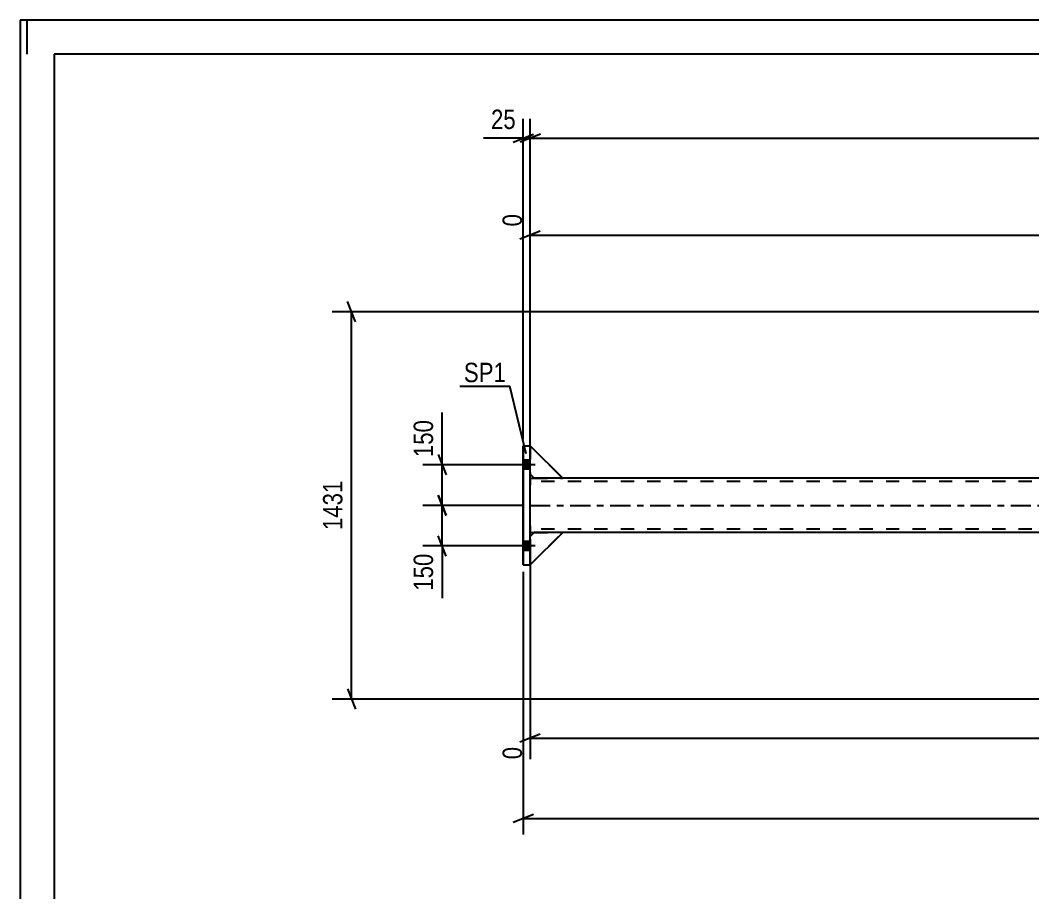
# Model space of a CAD drawing. Header units: millimetres. Extents: x -75 to 766, y -422 to 172.
# Drawn here: x -75.4 to 74.3, y 42.7 to 171.6 of the extents above; entities that cross this region are included whole.
import ezdxf

# ---------------------------------------------------------------- set-up
doc = ezdxf.new("R2010")
doc.units = ezdxf.units.MM
doc.linetypes.add('DXK_LINE_DOT2', pattern=[3.9198, 1.9599, -1.9599])
doc.linetypes.add('DXK_LINE_DOT3', pattern=[5.9187, 2.979, -0.9799, 0.9799, -0.9799])
doc.styles.add('Arial Narrow', font='ARIALN.TTF', dxfattribs={"height": 0.2})

# ---------------------------------------------------------------- blocks, each defined once
blk = doc.blocks.new('Unknown-386048478-15116')
at = {"color": 5, "linetype": 'Continuous'}
for p, q in [((765.64, 171.6), (-75.36, 171.6)), ((-75.36, 171.6), (-75.36, -422.4)), ((-74.36, 166.6), (-74.36, 171.6)), ((760.64, 166.6), (-70.36, 166.6)), ((-70.36, 166.6), (-70.36, -417.4))]:
    blk.add_line(p, q, dxfattribs=at)
blk = doc.blocks.new('Part-386048478-47703 - 47674')
at = {"color": 2, "linetype": 'Continuous'}
for p, q in [((-1.01, 108.71), (0.01, 108.71)), ((-1.01, 91.11), (-1.01, 108.71)), ((-0.99, 91.11), (-0.99, 108.71)), ((0.01, 91.11), (0.01, 108.71)), ((-1.01, 91.11), (0.01, 91.11))]:
    blk.add_line(p, q, dxfattribs=at)
at = {"color": 7, "linetype": 'DXK_LINE_DOT2'}
blk.add_line((-0.01, 91.11), (-0.01, 108.71), dxfattribs=at)
blk = doc.blocks.new('Bolt-386048478-47848 - 47674')
at = {"linetype": 'Continuous'}
for points in [[(0, 105.25), (0, 106.57), (-1, 106.57), (-1, 105.25)], [(0, 105.25), (0, 106.57), (-1, 106.57), (-1, 105.25)], [(0, 93.25), (0, 94.57), (-1, 94.57), (-1, 93.25)], [(0, 93.25), (0, 94.57), (-1, 94.57), (-1, 93.25)]]:
    blk.add_hatch(color=1, dxfattribs=at).paths.add_polyline_path(points)
at = {"color": 1, "linetype": 'Continuous'}
for p, q in [((0, 106.57), (-1, 106.57)), ((0, 106.57), (-1, 106.57)), ((0.76, 105.91), (-4, 105.91)), ((0.76, 105.91), (-4, 105.91)), ((0, 105.25), (-1, 105.25)), ((0, 105.25), (-1, 105.25)), ((0, 94.57), (-1, 94.57)), ((0, 94.57), (-1, 94.57)), ((0.76, 93.91), (-4, 93.91)), ((0.76, 93.91), (-4, 93.91)), ((0, 93.25), (-1, 93.25)), ((0, 93.25), (-1, 93.25))]:
    blk.add_line(p, q, dxfattribs=at)
blk = doc.blocks.new('Part-386048478-47725 - 47674')
at = {"color": 7, "linetype": 'DXK_LINE_DOT2'}
for p, q in [((4.8, 103.91), (0, 108.71)), ((0, 108.71), (0, 104.51)), ((0, 108.71), (0, 108.71)), ((0, 108.71), (4.8, 103.91)), ((0, 104.51), (0, 108.71)), ((0, 104.51), (0.01, 104.51)), ((0, 104.51), (0, 104.51)), ((0, 104.51), (0.6, 103.91)), ((0.6, 103.91), (4.8, 103.91))]:
    blk.add_line(p, q, dxfattribs=at)
at = {"color": 2, "linetype": 'Continuous'}
blk.add_line((0.01, 104.51), (0.6, 103.91), dxfattribs=at)
blk = doc.blocks.new('Part-386048478-47726 - 47674')
at = {"color": 7, "linetype": 'DXK_LINE_DOT2'}
for p, q in [((4.79, 103.91), (-0.01, 108.71)), ((-0.01, 108.71), (-0.01, 104.51)), ((-0.01, 108.71), (-0.01, 108.71)), ((-0.01, 108.71), (4.79, 103.91)), ((-0.01, 104.51), (-0.01, 108.71)), ((-0.01, 104.51), (0.01, 104.5)), ((-0.01, 104.51), (-0.01, 104.51)), ((-0.01, 104.51), (0.59, 103.91)), ((0.59, 103.91), (4.79, 103.91))]:
    blk.add_line(p, q, dxfattribs=at)
at = {"color": 2, "linetype": 'Continuous'}
blk.add_line((0.01, 104.5), (0.59, 103.91), dxfattribs=at)
blk = doc.blocks.new('Part-386048478-47727 - 47674')
at = {"color": 2, "linetype": 'Continuous'}
for p, q in [((0.01, 108.71), (4.81, 103.91)), ((0.01, 104.51), (0.61, 103.91)), ((4.81, 103.91), (0.61, 103.91))]:
    blk.add_line(p, q, dxfattribs=at)
at = {"color": 7, "linetype": 'DXK_LINE_DOT2'}
for p, q in [((0.01, 108.71), (0.01, 108.71)), ((0.01, 108.71), (0.01, 104.51)), ((0.01, 108.71), (0.01, 108.71)), ((0.01, 108.71), (4.81, 103.91)), ((0.01, 104.51), (0.01, 108.71)), ((0.01, 104.51), (0.01, 104.51)), ((0.01, 104.51), (0.01, 104.51)), ((0.61, 103.91), (0.01, 104.51)), ((0.61, 103.91), (0.61, 103.91)), ((0.61, 103.91), (0.61, 103.91))]:
    blk.add_line(p, q, dxfattribs=at)
blk = doc.blocks.new('Part-386048478-47728 - 47674')
at = {"color": 7, "linetype": 'DXK_LINE_DOT2'}
for p, q in [((0, 95.31), (0.6, 95.91)), ((0.01, 91.12), (4.8, 95.91)), ((0.01, 91.12), (4.8, 95.91)), ((0.6, 95.91), (4.8, 95.91)), ((0, 95.31), (0.01, 95.32)), ((0, 91.11), (0, 95.31)), ((0, 95.31), (0, 95.31)), ((0, 91.11), (0, 95.31)), ((0, 91.11), (0.01, 91.12)), ((0, 91.11), (0.01, 91.12)), ((0, 91.11), (0, 91.11))]:
    blk.add_line(p, q, dxfattribs=at)
at = {"color": 2, "linetype": 'Continuous'}
blk.add_line((0.01, 95.32), (0.6, 95.91), dxfattribs=at)
blk = doc.blocks.new('Part-386048478-47729 - 47674')
at = {"color": 2, "linetype": 'Continuous'}
blk.add_line((0.01, 95.33), (0.59, 95.91), dxfattribs=at)
at = {"color": 7, "linetype": 'DXK_LINE_DOT2'}
for p, q in [((0.01, 95.33), (0.59, 95.91)), ((0.01, 91.13), (4.79, 95.91)), ((0.01, 91.13), (4.79, 95.91)), ((0.59, 95.91), (4.79, 95.91)), ((-0.01, 95.31), (0.01, 95.33)), ((-0.01, 95.31), (0.01, 95.33)), ((-0.01, 91.11), (-0.01, 95.31)), ((-0.01, 95.31), (-0.01, 95.31)), ((-0.01, 91.11), (-0.01, 95.31)), ((-0.01, 91.11), (0.01, 91.13)), ((-0.01, 91.11), (0.01, 91.13)), ((-0.01, 91.11), (-0.01, 91.11))]:
    blk.add_line(p, q, dxfattribs=at)
blk = doc.blocks.new('Part-386048478-47730 - 47674')
at = {"color": 2, "linetype": 'Continuous'}
for p, q in [((0.01, 95.31), (0.61, 95.91)), ((0.01, 91.11), (4.81, 95.91)), ((4.81, 95.91), (0.61, 95.91))]:
    blk.add_line(p, q, dxfattribs=at)
at = {"color": 7, "linetype": 'DXK_LINE_DOT2'}
for p, q in [((0.01, 95.31), (0.61, 95.91)), ((4.81, 95.91), (0.01, 91.11)), ((0.61, 95.91), (0.61, 95.91)), ((0.01, 91.11), (0.01, 95.31)), ((0.01, 95.31), (0.01, 95.31)), ((0.01, 95.31), (0.01, 95.31)), ((0.01, 91.11), (0.01, 95.31)), ((0.01, 91.11), (0.01, 91.11)), ((0.01, 91.11), (0.01, 91.11))]:
    blk.add_line(p, q, dxfattribs=at)
blk = doc.blocks.new('Part-386048478-47755 - 47674')
at = {"color": 7, "linetype": 'DXK_LINE_DOT2'}
for p, q in [((-0.01, 103.91), (0.01, 103.91)), ((-0.01, 103.91), (0.01, 103.91)), ((-0.01, 103.91), (-0.01, 103.84)), ((-0.01, 103.84), (-0.01, 103.63)), ((-0.01, 103.63), (-0.01, 103.32)), ((-0.01, 103.43), (0.01, 103.43)), ((587.65, 103.43), (-0.01, 103.43)), ((-0.01, 103.4), (-0.01, 103.43)), ((-0.01, 103.29), (-0.01, 103.4)), ((-0.01, 103.32), (-0.01, 102.95)), ((-0.01, 103.14), (-0.01, 103.29)), ((0.01, 103.91), (0.01, 103.91)), ((0.01, 103.84), (0.01, 103.91)), ((0.01, 103.63), (0.01, 103.84)), ((0.01, 103.32), (0.01, 103.63)), ((0.01, 103.43), (0.01, 103.4)), ((0.01, 103.4), (0.01, 103.29)), ((0.01, 102.95), (0.01, 103.32)), ((0.01, 103.29), (0.01, 103.14)), ((4.81, 103.91), (0.61, 103.91)), ((-0.01, 102.95), (-0.01, 103.14)), ((-0.01, 96.87), (-0.01, 102.95)), ((-0.01, 96.87), (-0.01, 102.95)), ((0.01, 103.14), (0.01, 102.95)), ((0.01, 96.87), (0.01, 102.95)), ((-0.01, 96.69), (-0.01, 96.87)), ((-0.01, 96.87), (-0.01, 96.51)), ((-0.01, 96.53), (-0.01, 96.69)), ((-0.01, 96.43), (-0.01, 96.53)), ((-0.01, 96.51), (-0.01, 96.19)), ((-0.01, 96.39), (-0.01, 96.43)), ((-0.01, 96.39), (0.01, 96.39)), ((587.65, 96.39), (-0.01, 96.39)), ((-0.01, 96.19), (-0.01, 95.99)), ((-0.01, 95.99), (-0.01, 95.91)), ((-0.01, 95.91), (0.01, 95.91)), ((-0.01, 95.91), (0.01, 95.91)), ((0.01, 96.87), (0.01, 96.69)), ((0.01, 96.51), (0.01, 96.87)), ((0.01, 96.69), (0.01, 96.53)), ((0.01, 96.53), (0.01, 96.43)), ((0.01, 96.19), (0.01, 96.51)), ((0.01, 96.43), (0.01, 96.39)), ((0.01, 95.99), (0.01, 96.19)), ((0.01, 95.91), (0.01, 95.99)), ((0.01, 95.91), (0.01, 95.91)), ((4.81, 95.91), (0.61, 95.91))]:
    blk.add_line(p, q, dxfattribs=at)
at = {"color": 2, "linetype": 'Continuous'}
for p, q in [((0.01, 103.91), (0.61, 103.91)), ((587.65, 103.91), (4.81, 103.91)), ((0.01, 96.87), (0.01, 102.95)), ((0.01, 95.91), (0.61, 95.91)), ((587.65, 95.91), (4.81, 95.91))]:
    blk.add_line(p, q, dxfattribs=at)
at = {"color": 7, "linetype": 'DXK_LINE_DOT3'}
blk.add_line((0, 99.91), (587.65, 99.91), dxfattribs=at)
blk = doc.blocks.new('StraightDimension-386048478-50428 - 47674')
at = {"color": 7, "linetype": 'Continuous'}
for p, q in [((216.99, 115.97), (216.99, 148.44)), ((-0.01, 104.91), (-0.01, 142.96)), ((1.49, 140.43), (-1.51, 139.23)), ((-0.01, 139.83), (216.99, 139.83)), ((215.49, 139.23), (218.49, 140.43))]:
    blk.add_line(p, q, dxfattribs=at)
at = {"color": 0}
blk.add_wipeout([(112.75, 140.58), (112.75, 144.78), (104.23, 144.78), (104.23, 140.58)], dxfattribs=at)
at = {"color": 3, "style": 'Arial Narrow'}
blk.add_text('5425', height=2.863, dxfattribs=at).set_placement((104.83, 141.18))
at = {"color": 0, "linetype": 'Continuous'}
for points in [[(216.39, 149.04), (212.19, 149.04), (212.19, 140.53), (216.39, 140.53)], [(-0.61, 143.56), (-4.81, 143.56), (-4.81, 140.53), (-0.61, 140.53)]]:
    blk.add_wipeout(points, dxfattribs=at)
at = {"color": 3, "linetype": 'Continuous', "style": 'Arial Narrow'}
for s, height, p in [('5425', 2.863, (215.79, 141.13)), ('0', 2.86, (-1.21, 141.13))]:
    blk.add_text(s, height=height, rotation=90.0002, dxfattribs=at).set_placement(p)
blk = doc.blocks.new('StraightDimension-386048478-60620 - 47674')
at = {"color": 7, "linetype": 'Continuous'}
for p, q in [((-0.01, 94.91), (-0.01, 62.39)), ((216.99, 83.78), (216.99, 56.91)), ((1.49, 66.12), (-1.51, 64.92)), ((215.49, 64.92), (218.49, 66.12)), ((-0.01, 65.52), (216.99, 65.52))]:
    blk.add_line(p, q, dxfattribs=at)
at = {"color": 0}
blk.add_wipeout([(112.75, 66.27), (112.75, 70.47), (104.24, 70.47), (104.24, 66.27)], dxfattribs=at)
at = {"color": 3, "style": 'Arial Narrow'}
blk.add_text('5425', height=2.863, dxfattribs=at).set_placement((104.84, 66.87))
at = {"color": 0, "linetype": 'Continuous'}
for points in [[(-0.61, 64.82), (-4.81, 64.82), (-4.81, 61.79), (-0.61, 61.79)], [(216.39, 64.82), (212.19, 64.82), (212.19, 56.31), (216.39, 56.31)]]:
    blk.add_wipeout(points, dxfattribs=at)
at = {"color": 3, "linetype": 'Continuous', "style": 'Arial Narrow'}
for s, height, p in [('0', 2.86, (-1.21, 62.39)), ('5425', 2.863, (215.79, 56.91))]:
    blk.add_text(s, height=height, rotation=90.0002, dxfattribs=at).set_placement(p)
blk = doc.blocks.new('StraightDimension-386048478-54163 - 47674')
at = {"color": 7, "linetype": 'Continuous'}
for p, q in [((-1.01, 90.11), (-1.01, 51.25)), ((0.49, 54.25), (-2.51, 53.05)), ((-1.01, 53.65), (599.56, 53.65))]:
    blk.add_line(p, q, dxfattribs=at)
blk = doc.blocks.new('StraightDimension-386048478-54169 - 47674')
at = {"color": 7, "linetype": 'Continuous'}
for p, q in [((0.01, 109.71), (0.01, 157.03)), ((1.51, 154.78), (-1.49, 153.58)), ((0.01, 154.18), (598.55, 154.18))]:
    blk.add_line(p, q, dxfattribs=at)
blk = doc.blocks.new('StraightDimension-386048478-54170 - 47674')
at = {"color": 7, "linetype": 'Continuous'}
for p, q in [((-1.01, 109.71), (-1.01, 157.03)), ((0.01, 109.71), (0.01, 157.03)), ((-1.01, 154.18), (-6.91, 154.18)), ((-1.01, 154.18), (-6.91, 154.18)), ((-2.51, 153.58), (0.49, 154.78)), ((1.51, 154.78), (-1.49, 153.58)), ((-1.01, 154.18), (0.01, 154.18))]:
    blk.add_line(p, q, dxfattribs=at)
at = {"color": 0}
blk.add_wipeout([(-1.53, 154.93), (-1.53, 159.13), (-6.39, 159.13), (-6.39, 154.93)], dxfattribs=at)
at = {"color": 3, "style": 'Arial Narrow'}
blk.add_text('25', height=2.863, dxfattribs=at).set_placement((-5.79, 155.53))
blk = doc.blocks.new('StraightDimension-386048478-56611 - 47674')
at = {"color": 7, "linetype": 'Continuous'}
for p, q in [((-25.8, 127.03), (-27, 130.03)), ((217.99, 128.53), (-29.25, 128.53)), ((-26.4, 71.29), (-26.4, 128.53)), ((-27, 72.79), (-25.8, 69.79)), ((217.99, 71.29), (-29.25, 71.29))]:
    blk.add_line(p, q, dxfattribs=at)
at = {"color": 0}
blk.add_wipeout([(-27.15, 104.17), (-31.35, 104.17), (-31.35, 95.66), (-27.15, 95.66)], dxfattribs=at)
at = {"color": 3, "style": 'Arial Narrow'}
blk.add_text('1431', height=2.863, rotation=90.0002, dxfattribs=at).set_placement((-27.75, 96.26))
blk = doc.blocks.new('StraightDimension-386048478-60639 - 47674')
at = {"color": 7, "linetype": 'Continuous'}
for p, q in [((-13, 105.91), (-13, 113.65)), ((-13, 105.91), (-13, 113.65)), ((-13.6, 107.41), (-12.4, 104.41)), ((-4, 105.91), (-15.85, 105.91)), ((-13, 99.91), (-13, 105.91)), ((-12.4, 98.41), (-13.6, 101.41)), ((-1.01, 99.91), (-15.85, 99.91))]:
    blk.add_line(p, q, dxfattribs=at)
at = {"color": 0}
blk.add_wipeout([(-13.75, 113.12), (-17.95, 113.12), (-17.95, 106.44), (-13.75, 106.44)], dxfattribs=at)
at = {"color": 3, "style": 'Arial Narrow'}
blk.add_text('150', height=2.863, rotation=90.0002, dxfattribs=at).set_placement((-14.35, 107.04))
blk = doc.blocks.new('StraightDimension-386048478-60640 - 47674')
at = {"color": 7, "linetype": 'Continuous'}
for p, q in [((-13.6, 101.41), (-12.4, 98.41)), ((-1.01, 99.91), (-15.85, 99.91)), ((-13, 93.91), (-13, 99.91)), ((-12.4, 92.41), (-13.6, 95.41)), ((-4, 93.91), (-15.85, 93.91)), ((-13, 93.91), (-13, 86.18)), ((-13, 93.91), (-13, 86.18))]:
    blk.add_line(p, q, dxfattribs=at)
at = {"color": 0}
blk.add_wipeout([(-13.75, 93.39), (-17.95, 93.39), (-17.95, 86.7), (-13.75, 86.7)], dxfattribs=at)
at = {"color": 3, "style": 'Arial Narrow'}
blk.add_text('150', height=2.863, rotation=90.0002, dxfattribs=at).set_placement((-14.35, 87.3))
blk = doc.blocks.new('Mark-386048478-48282 - 47674')
at = {"color": 0}
blk.add_wipeout([(-3.58, 118.12), (-3.58, 121.12), (-9.79, 121.12), (-9.79, 118.12)], dxfattribs=at)
blk.add_wipeout([(-3.58, 118.12), (-3.58, 121.12), (-9.79, 121.12), (-9.79, 118.12)], dxfattribs=at)
at = {"color": 30, "linetype": 'Continuous'}
for p in [(-10.39, 117.52), (-0.57, 107.55)]:
    blk.add_line(p, (-2.98, 117.52), dxfattribs=at)
at = {"color": 3, "style": 'Arial Narrow'}
blk.add_text('SP1', height=2.863, dxfattribs=at).set_placement((-9.79, 118.12))

msp = doc.modelspace()

# ---------------------------------------------------------------- block references
for name in ['Unknown-386048478-15116', 'Part-386048478-47703 - 47674', 'Part-386048478-47726 - 47674', 'Part-386048478-47725 - 47674', 'Part-386048478-47727 - 47674', 'Bolt-386048478-47848 - 47674', 'Part-386048478-47755 - 47674', 'Part-386048478-47729 - 47674', 'Part-386048478-47728 - 47674', 'Part-386048478-47730 - 47674']:
    msp.add_blockref(name, (0, 0))

# ---------------------------------------------------------------- next in the draw order: block references
for name in ['StraightDimension-386048478-50428 - 47674', 'StraightDimension-386048478-60620 - 47674']:
    msp.add_blockref(name, (0, 0))

# ---------------------------------------------------------------- next in the draw order: block references
for name in ['StraightDimension-386048478-54169 - 47674', 'StraightDimension-386048478-54163 - 47674']:
    msp.add_blockref(name, (0, 0))

# ---------------------------------------------------------------- next in the draw order: block references
msp.add_blockref('StraightDimension-386048478-54170 - 47674', (0, 0))

# ---------------------------------------------------------------- next in the draw order: block references
msp.add_blockref('StraightDimension-386048478-56611 - 47674', (0, 0))

# ---------------------------------------------------------------- next in the draw order: block references
msp.add_blockref('StraightDimension-386048478-60639 - 47674', (0, 0))

# ---------------------------------------------------------------- next in the draw order: block references
for name in ['Mark-386048478-48282 - 47674', 'StraightDimension-386048478-60640 - 47674']:
    msp.add_blockref(name, (0, 0))

doc.saveas('drawing.dxf')
